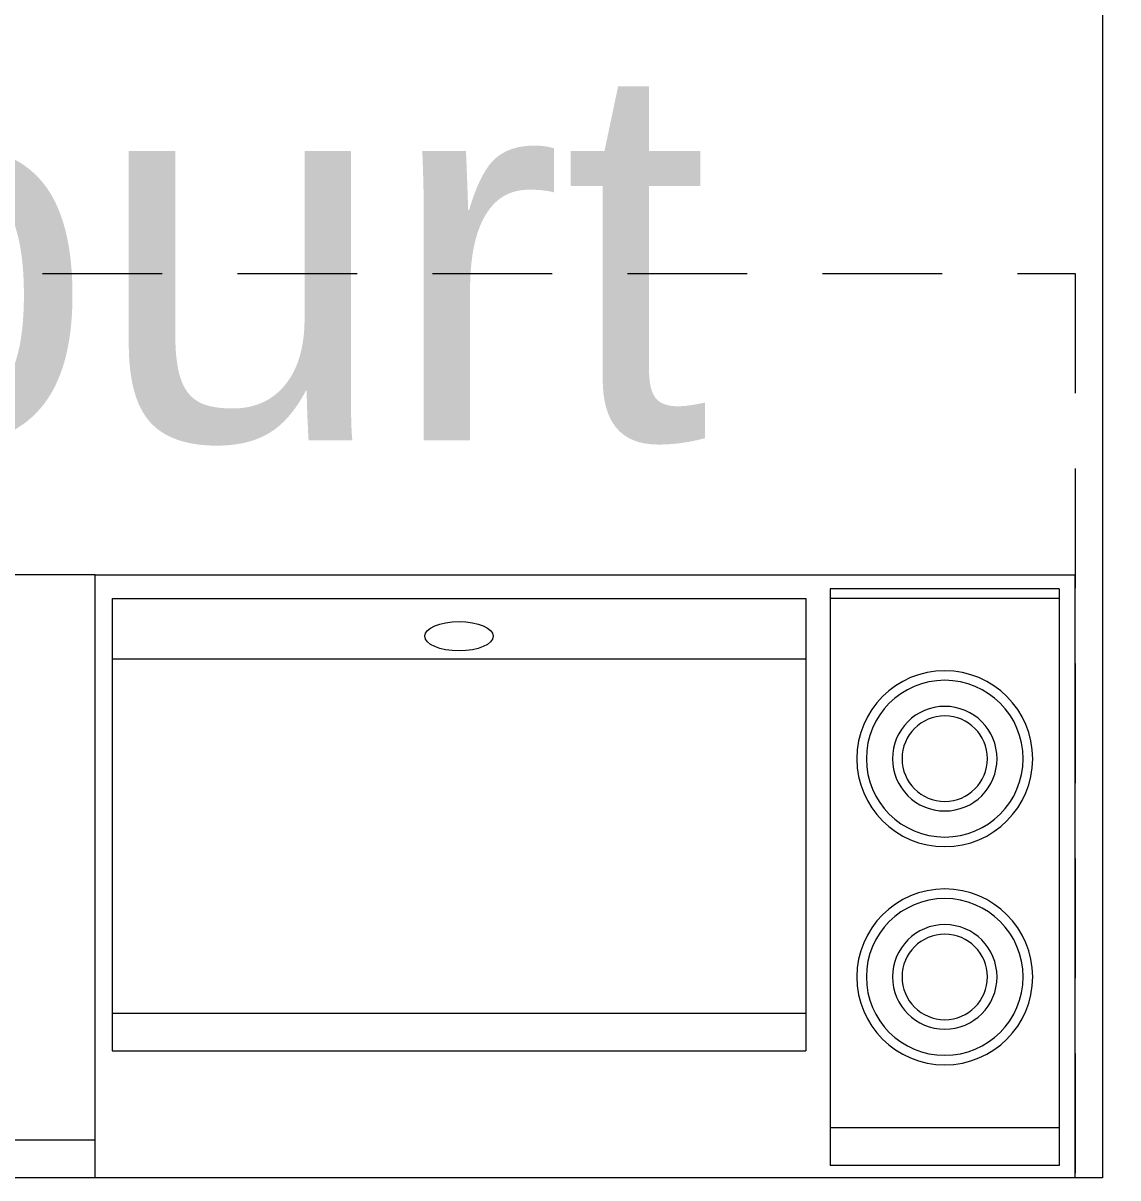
# Model space of a CAD drawing. Header units: millimetres. Extents: x 744843 to 745492, y 2520966 to 2521458.
# Drawn here: x 745380.827 to 745382.279, y 2521104.015 to 2521105.547 of the extents above; entities that cross this region are included whole.
import ezdxf

# ---------------------------------------------------------------- set-up
doc = ezdxf.new("R2010")
doc.units = ezdxf.units.MM
doc.linetypes.add('HIDDEN', pattern=[9.525, 6.35, -3.175])
for name, color, linetype, lineweight in [('A_Muebles_Cocina_2a.Etapa', 230, 'Continuous', 20), ('A_Muros', 30, 'Continuous', 20), ('A_Textos', 4, 'Continuous', 20)]:
    doc.layers.add(name, color=color, linetype=linetype, lineweight=lineweight)
doc.styles.add('Arial', font='arial.ttf', dxfattribs={"height": 1})

# ---------------------------------------------------------------- blocks, each defined once
blk = doc.blocks.new('Cocina_Freidora')
blk.add_line((1.3362, 0.8), (0.0362, 0.8))
at = {"layer": 'A_Muebles_Cocina_2a.Etapa'}
for p, q in [((0.0362, 0), (0.0362, 0.8)), ((1.3362, 0.8), (0.0362, 0.8)), ((1.3362, 0.8), (3.243, 0.8)), ((1.3362, 0), (1.3362, 0.8)), ((1.3362, 0.8), (3.243, 0.8)), ((1.3362, 0), (1.3362, 0.8)), ((1.3136, 0.7687), (0.3936, 0.7687)), ((0.3936, 0.7687), (0.3936, 0.1687)), ((1.3136, 0.7687), (0.3936, 0.7687)), ((0.3936, 0.7687), (0.3936, 0.1687)), ((1.3136, 0.7687), (1.3136, 0.1687)), ((1.3136, 0.7687), (1.3136, 0.1687)), ((1.3136, 0.6887), (0.3936, 0.6887)), ((1.3136, 0.6887), (0.3936, 0.6887)), ((1.3136, 0.2187), (0.3936, 0.2187)), ((1.3136, 0.2187), (0.3936, 0.2187)), ((1.3136, 0.1687), (0.3936, 0.1687)), ((1.3136, 0.1687), (0.3936, 0.1687)), ((1.3362, 0.05), (3.243, 0.05)), ((1.3362, 0.05), (3.243, 0.05)), ((0.0362, 0), (3.243, 0))]:
    blk.add_line(p, q, dxfattribs=at)
at = {"layer": 'A_Muebles_Cocina_2a.Etapa', "color": 8}
for p, q in [((0.0362, 0), (0.0362, 0.8)), ((0.0571, 0.7814), (0.0571, 0.0164)), ((0.0571, 0.7814), (0.3611, 0.7814)), ((0.0571, 0.7814), (0.0571, 0.0164)), ((0.0571, 0.7814), (0.3611, 0.7814)), ((0.0571, 0.7687), (0.3611, 0.7687)), ((0.0571, 0.7687), (0.3611, 0.7687)), ((0.3611, 0.7814), (0.3611, 0.0164)), ((0.3611, 0.7814), (0.3611, 0.0164)), ((0.0571, 0.0664), (0.3611, 0.0664)), ((0.0571, 0.0664), (0.3611, 0.0664)), ((0.0571, 0.0164), (0.3611, 0.0164)), ((0.0571, 0.0164), (0.3611, 0.0164))]:
    blk.add_line(p, q, dxfattribs=at)
at = {"layer": 'A_Muebles_Cocina_2a.Etapa', "color": 2, "linetype": 'HIDDEN', "ltscale": 0.025}
blk.add_lwpolyline([(2.7, 1.2), (0.0362, 1.2), (0.0362, 0), (2.7, 0)], close=True, dxfattribs=at)
at = {"layer": 'A_Muebles_Cocina_2a.Etapa', "color": 8}
for centre, radius in [((0.2091, 0.5562), 0.1167), ((0.2091, 0.5562), 0.1167), ((0.2091, 0.5562), 0.104), ((0.2091, 0.5562), 0.104), ((0.2091, 0.5562), 0.0694), ((0.2091, 0.5562), 0.0694), ((0.2091, 0.5562), 0.0567), ((0.2091, 0.5562), 0.0567), ((0.2091, 0.2666), 0.1167), ((0.2091, 0.2666), 0.1167), ((0.2091, 0.2666), 0.104), ((0.2091, 0.2666), 0.104), ((0.2091, 0.2666), 0.0694), ((0.2091, 0.2666), 0.0694), ((0.2091, 0.2666), 0.0567), ((0.2091, 0.2666), 0.0567)]:
    blk.add_circle(centre, radius, dxfattribs=at)
at = {"layer": 'A_Muebles_Cocina_2a.Etapa', "extrusion": (0, 0, -1)}
blk.add_ellipse((0.8536, 0.7187), major_axis=(0.0455, 0), ratio=0.428582, dxfattribs=at)
blk.add_ellipse((0.8536, 0.7187), major_axis=(0.0455, 0), ratio=0.428582, dxfattribs=at)

msp = doc.modelspace()

# ---------------------------------------------------------------- linework, layer by layer
at = {"layer": 'A_Muros', "ltscale": 0.0065}
msp.add_lwpolyline([(745382.4087, 2521101.8347), (745382.4087, 2521103.6122), (745384.5298, 2521103.6122), (745384.5298, 2521103.7622), (745382.4087, 2521103.7622), (745382.4087, 2521106.7151), (745382.2587, 2521106.7151), (745382.2587, 2521104.0151), (745378.202, 2521104.0151), (745378.202, 2521103.8651), (745379.3587, 2521103.8651), (745379.3587, 2521103.2874), (745379.5087, 2521103.2874), (745379.5087, 2521103.8651), (745382.2587, 2521103.8651), (745382.2587, 2521101.8347)], close=True, dxfattribs=at)

# ---------------------------------------------------------------- block references
at = {"layer": 'A_Muebles_Cocina_2a.Etapa', "xscale": -1}
msp.add_blockref('Cocina_Freidora', (745382.2587, 2521104.0151), dxfattribs=at)

# ---------------------------------------------------------------- texts
at = {"layer": 'A_Textos', "ltscale": 0.1, "insert": (745380.1836, 2521105.4938), "char_height": 0.5, "width": 13.916468, "attachment_point": 2, "style": 'Arial'}
msp.add_mtext('food court', dxfattribs=at)

doc.saveas('drawing.dxf')
